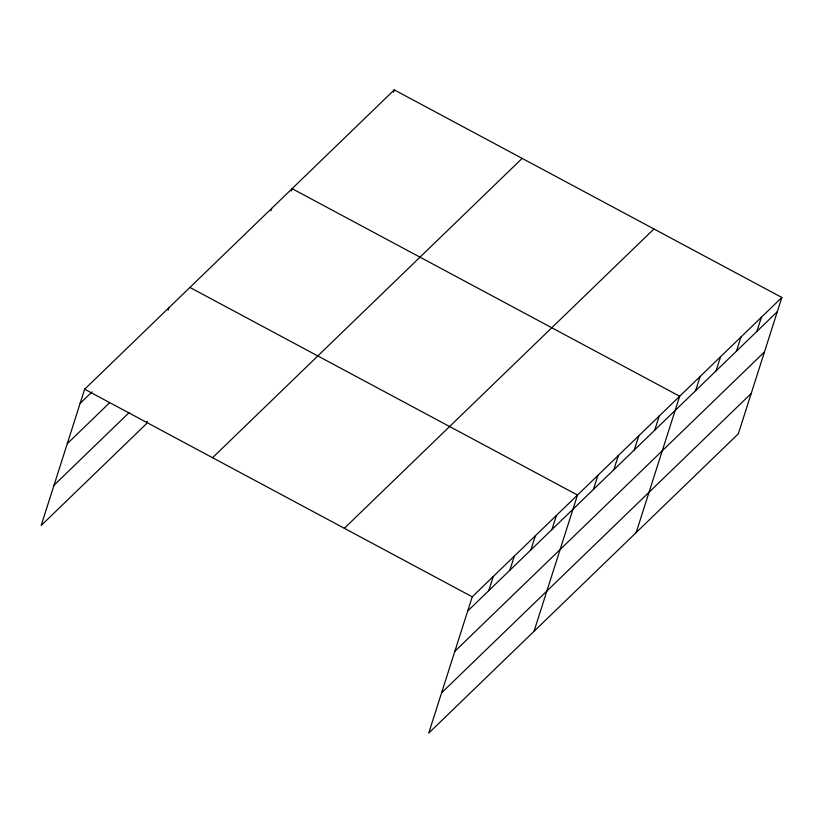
<?xml version="1.0" encoding="UTF-8"?>
<svg xmlns="http://www.w3.org/2000/svg" width="823" height="823" viewBox="0 0 823 823"><rect width="100%" height="100%" fill="white"/><g stroke="black" fill="none" stroke-linecap="round" stroke-linejoin="round"><path stroke-width="1.23" d="M781.85 297.473L472.237 596.809L428.732 733.118L738.344 433.793L781.85 297.473L394.268 89.882L84.656 389.207L41.15 525.527L146.422 423.752L147.194 421.304M168.118 310.158L168.869 307.792M270.901 210.781L271.662 208.414M291.342 191.018L292.093 188.652L679.675 396.254L636.169 532.574M393.517 92.238L394.268 89.882M488.759 590.647L493.286 576.45M509.818 570.288L514.344 556.101M530.866 549.939L535.392 535.742M551.924 529.58L556.451 515.393M534.004 631.354L577.509 495.035L189.918 287.433M593.414 489.469L597.94 475.283M613.845 469.717L618.371 455.52M634.276 449.965L638.813 435.768M654.717 430.203L659.244 416.016M695.579 390.688L700.116 376.502M716.02 370.936L720.547 356.74M736.451 351.184L740.978 336.988M756.882 331.422L761.419 317.236M80.129 403.404L92.022 391.892M67.26 443.7L109.366 402.992M54.009 485.22L129.077 412.652M212.56 457.711L522.173 158.386M344.333 528.304L653.946 228.969M467.711 611.005L777.324 311.67M454.841 651.302L764.464 351.966M441.591 692.822L751.204 393.487M84.656 389.207L472.237 596.809"/></g></svg>
